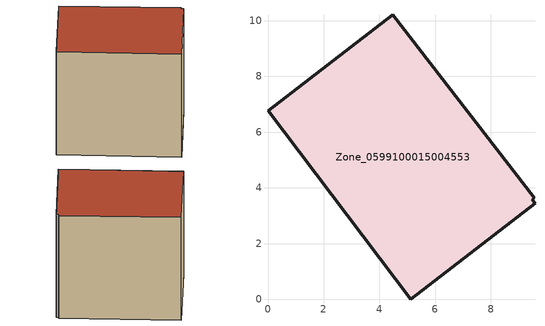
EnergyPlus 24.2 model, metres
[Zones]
Zone_0599100015004553
 floor ground (C_G): 0,6.77 4.47,10.22 9.56,3.65 9.48,3.58 9.58,3.44 5.12,0 z0.92
 wall outside (C_F): 4.47,10.22 0,6.77 5.12,0 9.58,3.44 9.48,3.58 9.56,3.65 4.47,10.22 z0.92:9.26
 roof outside (C_R): 5.12,0 9.58,3.44 9.48,3.58 9.56,3.65 4.47,10.22 0,6.77 z9.26
[BUILDING]
Pand.0599100015004553: North Axis=0; Terrain=City; Loads Convergence Tolerance Value=0.04; Temperature Convergence Tolerance Value=0.4; Solar Distribution=FullExterior; Maximum Number of Warmup Days=25; Minimum Number of Warmup Days=1
[Site:Location]
Rotterdam.The.Hague.AP_ZH_NLD Design_Conditions: Latitude=51.96; Longitude=4.45; Time Zone=1; Elevation=-4.5
[SITE:GROUNDTEMPERATURE:BUILDINGSURFACE]
18, 18, 18, 18, 18, 18, 18, 18, 18, 18, 18, 18
[MATERIAL] Thermal Absorptance=0.9; Solar Absorptance=0.7; Visible Absorptance=0.7
Name | Roughness | Thickness | Conductivity | Density | Specific Heat
G.TC.1975-1991 | MediumSmooth | 0.15 | 0.288461 | 540 | 1210
F.TC.1975-1991 | Rough | 0.3 | 0.230769 | 1920 | 840
R.TC.1975-1991 | MediumRough | 0.2 | 0.153846 | 1500 | 1000
[CONSTRUCTION]
C_G: G.TC.1975-1991
C_F: F.TC.1975-1991
C_R: R.TC.1975-1991
[ZONE]
Zone_0599100015004553: Type=1; Multiplier=1; Ceiling Height=Autocalculate; Volume=Autocalculate; Floor Area=autocalculate; Part of Total Floor Area=Yes
[ZONEINFILTRATION:DESIGNFLOWRATE]
Infil_Zone_0599100015004553: Zone or ZoneList or Space or SpaceList=Zone_0599100015004553; Schedule=AlwaysOn; Design Flow Rate Calculation Method=Flow/Area; Flow Rate per Floor Area=0.003; Constant Term Coefficient=1; Temperature Term Coefficient=0; Velocity Term Coefficient=0; Velocity Squared Term Coefficient=0
[HVACTEMPLATE:ZONE:IDEALLOADSAIRSYSTEM]
Zone_0599100015004553: Maximum Heating Supply Air Temperature=50; Minimum Cooling Supply Air Temperature=13; Maximum Heating Supply Air Humidity Ratio=0.0156; Minimum Cooling Supply Air Humidity Ratio=0.0077; Heating Limit=NoLimit; Cooling Limit=NoLimit; Dehumidification Control Type=ConstantSensibleHeatRatio; Cooling Sensible Heat Ratio=0.7; Dehumidification Setpoint=60; Humidification Control Type=None; Humidification Setpoint=30; Outdoor Air Method=None; Outdoor Air Flow Rate per Person=0.00944; Outdoor Air Flow Rate per Zone Floor Area=0; Outdoor Air Flow Rate per Zone=0; Demand Controlled Ventilation Type=None; Outdoor Air Economizer Type=NoEconomizer; Heat Recovery Type=None; Sensible Heat Recovery Effectiveness=0.7; Latent Heat Recovery Effectiveness=0.65
[ZONECONTROL:THERMOSTAT]
ThermostatControl_Zone_0599100015004553: Zone or ZoneList=Zone_0599100015004553; Control Type Schedule=DualSetpointControlType; Control 1=Thermostat_Zone_0599100015004553; Temperature Difference Between Cutout And Setpoint=0
[THERMOSTATSETPOINT:DUALSETPOINT]
Thermostat_Zone_0599100015004553: Heating Setpoint Temperature Schedule=HeatingSetpoint_Zone_0599100015004553; Cooling Setpoint Temperature Schedule=CoolingSetpoint_Zone_0599100015004553
[SCHEDULE:COMPACT]
HeatingSetpoint_Zone_0599100015004553: Through: 12/31, For: AllDays, Until: 24:00, 21
CoolingSetpoint_Zone_0599100015004553: Through: 12/31, For: AllDays, Until: 24:00, 24
DualSetpointControlType: Through: 12/31, For: AllDays, Until: 24:00, 4
AlwaysOn: Through: 12/31, For: AllDays, Until: 24:00, 1
